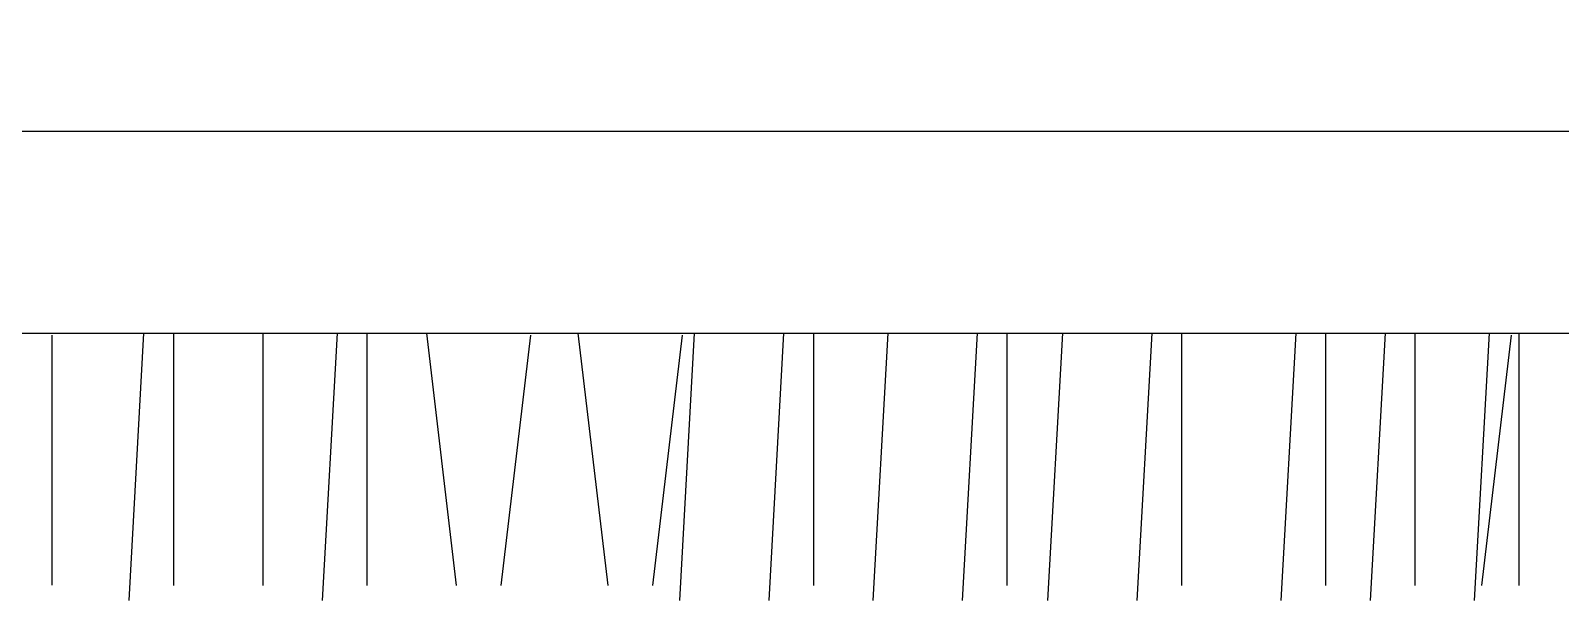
# Model space of a CAD drawing. Header units: inches. Extents: x 7.5 to 50, y 15.4 to 40.2.
# Drawn here: x 9.4608 to 9.897, y 21.0714 to 21.2339 of the extents above; entities that cross this region are included whole.
import ezdxf

# ---------------------------------------------------------------- set-up
doc = ezdxf.new("R2010")
doc.units = ezdxf.units.IN
doc.header["$MEASUREMENT"] = 0
doc.layers.add('02', color=2, linetype='Continuous')

msp = doc.modelspace()

# ---------------------------------------------------------------- linework, layer by layer
at = {"layer": '02'}
for p, q in [((9.46679, 21.14703), (9.46679, 21.07575)), ((9.49301, 21.14762), (9.48876, 21.07139)), ((9.50149, 21.14762), (9.50149, 21.07563)), ((9.52695, 21.14762), (9.52695, 21.07563)), ((9.54817, 21.14762), (9.54393, 21.07139)), ((9.55666, 21.14762), (9.55666, 21.07563)), ((9.57363, 21.14762), (9.58212, 21.07563)), ((9.60334, 21.14703), (9.59485, 21.07563)), ((9.61684, 21.14762), (9.62533, 21.07563)), ((9.64655, 21.14703), (9.63807, 21.07563)), ((9.65002, 21.14762), (9.64578, 21.07139)), ((9.67548, 21.14762), (9.67124, 21.07139)), ((9.68397, 21.14762), (9.68397, 21.07563)), ((9.70519, 21.14762), (9.70094, 21.07139)), ((9.73065, 21.14762), (9.7264, 21.07139)), ((9.73914, 21.14762), (9.73914, 21.07563)), ((9.75501, 21.14762), (9.75076, 21.07139)), ((9.78047, 21.14762), (9.77622, 21.07139)), ((9.78896, 21.14762), (9.78896, 21.07563)), ((9.82152, 21.14762), (9.81728, 21.07139)), ((9.83001, 21.14762), (9.83001, 21.07563)), ((9.84698, 21.14762), (9.84274, 21.07139)), ((9.85547, 21.14762), (9.85547, 21.07563)), ((9.87669, 21.14762), (9.87244, 21.07139)), ((9.88296, 21.14703), (9.87448, 21.07563)), ((9.88518, 21.14762), (9.88518, 21.07563))]:
    msp.add_line(p, q, dxfattribs=at)
for points in [[(9.45691, 22.37323), (9.06898, 22.37323), (9.06898, 21.14762), (10.35538, 21.14762), (10.35538, 21.53795)], [(9.45691, 22.31563), (9.12658, 22.31563), (9.12658, 21.20522), (10.29778, 21.20522), (10.29778, 21.53795)]]:
    msp.add_lwpolyline(points, dxfattribs=at)

doc.saveas('drawing.dxf')
